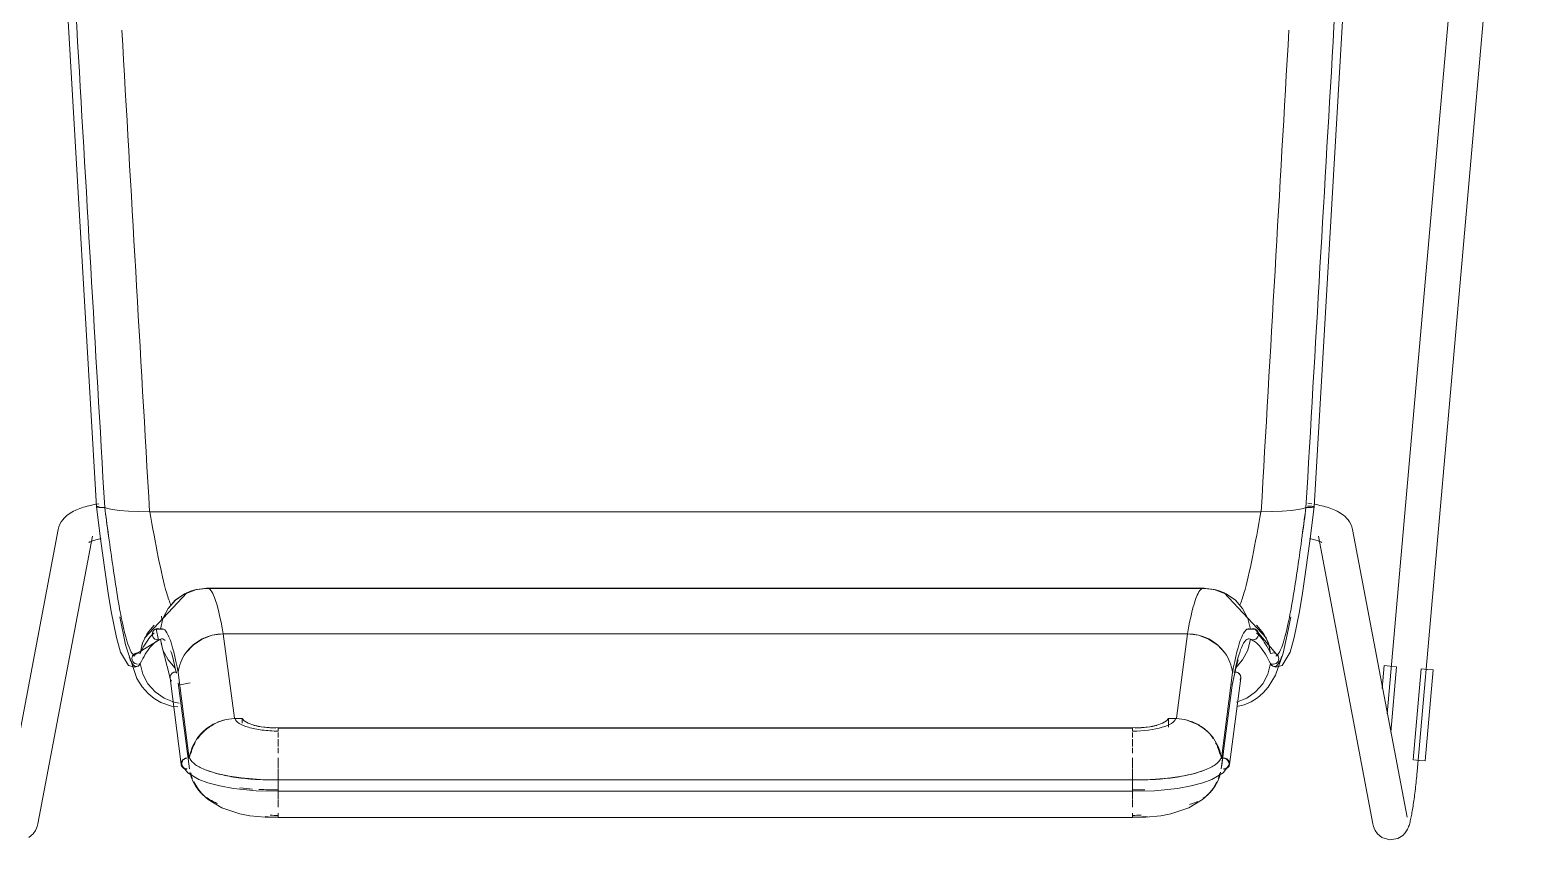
# Model space of a CAD drawing. Header units: millimetres. Extents: x 155927 to 326028, y -36033 to 97293.
# Drawn here: x 159735 to 160252, y 30394 to 30673 of the extents above; entities that cross this region are included whole.
import ezdxf

# ---------------------------------------------------------------- set-up
doc = ezdxf.new("R2010")
doc.units = ezdxf.units.MM
doc.header["$MEASUREMENT"] = 0
doc.layers.add('I-FURN', color=8, linetype='CONTINUOUS', lineweight=9)

msp = doc.modelspace()

# ---------------------------------------------------------------- linework, layer by layer
at = {"layer": 'I-FURN'}
for p, q in [((160240.4, 30861.73), (160203.1, 30437.23)), ((160213.4, 30417.36), (160252.35, 30860.68)), ((159757.68, 30508.65), (159738.4, 30840.56)), ((160177.92, 30508.65), (160197.21, 30840.56)), ((159748.67, 30506.49), (159749.21, 30506.82)), ((159749.21, 30506.82), (159749.74, 30507.11)), ((159749.74, 30507.11), (159750.29, 30507.38)), ((159750.29, 30507.38), (159750.85, 30507.63)), ((159750.85, 30507.63), (159751.42, 30507.87)), ((159751.42, 30507.87), (159752, 30508.09)), ((159752, 30508.09), (159752.6, 30508.29)), ((159752.6, 30508.29), (159753.2, 30508.49)), ((159753.2, 30508.49), (159753.82, 30508.67)), ((159753.82, 30508.67), (159754.45, 30508.84)), ((159754.45, 30508.84), (159755.09, 30509)), ((159755.09, 30509), (159755.75, 30509.16)), ((159755.75, 30509.16), (159756.42, 30509.3)), ((159756.42, 30509.3), (159757.1, 30509.43)), ((159757.1, 30509.43), (159757.79, 30509.56)), ((159757.68, 30508.65), (159757.74, 30508.7)), ((159757.75, 30508.7), (159757.69, 30508.65)), ((159757.69, 30508.65), (159759.24, 30496.79)), ((159757.79, 30509.56), (159758.49, 30509.68)), ((159758.22, 30508.8), (159757.93, 30508.75)), ((159757.93, 30508.75), (159758.22, 30508.8)), ((159757.95, 30508.55), (159758.25, 30508.5)), ((159758.25, 30508.5), (159757.95, 30508.55)), ((159758.6, 30508.83), (159758.22, 30508.8)), ((159758.22, 30508.8), (159758.6, 30508.83)), ((159758.25, 30508.5), (159758.64, 30508.47)), ((159758.63, 30508.47), (159758.25, 30508.5)), ((159759.09, 30508.45), (159758.63, 30508.47)), ((159758.64, 30508.47), (159759.09, 30508.45)), ((159759.09, 30508.45), (159759.58, 30508.44)), ((159759.58, 30508.44), (159759.09, 30508.45)), ((159759.58, 30508.44), (159760.08, 30508.44)), ((159760.08, 30508.44), (159759.58, 30508.44)), ((159760.08, 30508.44), (159760.55, 30508.46)), ((159760.55, 30508.46), (159760.08, 30508.44)), ((159761.45, 30508.06), (159760.55, 30508.46)), ((159760.55, 30508.46), (159761.45, 30508.06)), ((159763.19, 30507.7), (159761.45, 30508.06)), ((159761.45, 30508.06), (159763.2, 30507.7)), ((159765.66, 30507.39), (159763.2, 30507.7)), ((159763.2, 30507.7), (159765.7, 30507.38)), ((159768.75, 30507.15), (159765.69, 30507.38)), ((159765.7, 30507.38), (159768.8, 30507.14)), ((159772.27, 30506.99), (159768.8, 30507.15)), ((159768.8, 30507.14), (159772.33, 30506.99)), ((159776.02, 30506.93), (159772.33, 30506.99)), ((159772.33, 30506.99), (159776.1, 30506.93)), ((159776.1, 30506.93), (160159.5, 30506.93)), ((160159.58, 30506.93), (159776.1, 30506.93)), ((160159.5, 30506.93), (160163.27, 30506.99)), ((160163.27, 30506.99), (160159.58, 30506.93)), ((160163.27, 30506.99), (160166.8, 30507.14)), ((160166.81, 30507.15), (160163.33, 30506.99)), ((160166.8, 30507.14), (160169.91, 30507.38)), ((160169.91, 30507.38), (160166.85, 30507.15)), ((160169.91, 30507.38), (160172.4, 30507.7)), ((160172.4, 30507.7), (160169.94, 30507.39)), ((160172.4, 30507.7), (160174.15, 30508.06)), ((160174.15, 30508.06), (160172.41, 30507.7)), ((160175.05, 30508.46), (160174.15, 30508.06)), ((160174.15, 30508.06), (160175.05, 30508.46)), ((160175.05, 30508.46), (160175.52, 30508.44)), ((160175.52, 30508.44), (160175.05, 30508.46)), ((160175.52, 30508.44), (160176.02, 30508.44)), ((160176.02, 30508.44), (160175.52, 30508.44)), ((160176.06, 30508.87), (160175.56, 30508.86)), ((160175.56, 30508.86), (160176.06, 30508.87)), ((160176.39, 30509.78), (160175.67, 30509.88)), ((160176.02, 30508.44), (160176.51, 30508.45)), ((160176.51, 30508.45), (160176.02, 30508.44)), ((160176.55, 30508.86), (160176.06, 30508.87)), ((160176.06, 30508.87), (160176.55, 30508.86)), ((160177.91, 30508.65), (160176.36, 30496.79)), ((160177.11, 30509.68), (160176.39, 30509.78)), ((160176.51, 30508.45), (160176.97, 30508.47)), ((160176.97, 30508.47), (160176.51, 30508.45)), ((160177, 30508.83), (160176.55, 30508.86)), ((160176.55, 30508.86), (160177, 30508.83)), ((160176.97, 30508.47), (160177.35, 30508.5)), ((160177.36, 30508.5), (160176.97, 30508.47)), ((160177.38, 30508.8), (160177, 30508.83)), ((160177, 30508.83), (160177.38, 30508.8)), ((160177.35, 30508.5), (160177.65, 30508.55)), ((160177.65, 30508.55), (160177.36, 30508.5)), ((160177.67, 30508.75), (160177.38, 30508.8)), ((160177.38, 30508.8), (160177.67, 30508.75)), ((160177.65, 30508.55), (160177.84, 30508.6)), ((160177.85, 30508.6), (160177.65, 30508.55)), ((160177.85, 30508.7), (160177.67, 30508.75)), ((160177.67, 30508.75), (160177.86, 30508.7)), ((160178.51, 30509.43), (160177.81, 30509.56)), ((160177.84, 30508.6), (160177.91, 30508.65)), ((160177.91, 30508.65), (160177.85, 30508.7)), ((160177.92, 30508.65), (160177.85, 30508.6)), ((160177.86, 30508.7), (160177.92, 30508.65)), ((160179.19, 30509.3), (160178.51, 30509.43)), ((160179.86, 30509.16), (160179.19, 30509.3)), ((160180.51, 30509), (160179.86, 30509.16)), ((160181.15, 30508.84), (160180.51, 30509)), ((160181.78, 30508.67), (160181.15, 30508.84)), ((160182.4, 30508.49), (160181.78, 30508.67)), ((160183.01, 30508.29), (160182.4, 30508.49)), ((160183.6, 30508.09), (160183.01, 30508.29)), ((160184.18, 30507.87), (160183.6, 30508.09)), ((160184.75, 30507.63), (160184.18, 30507.87)), ((160185.31, 30507.38), (160184.75, 30507.63)), ((160185.86, 30507.11), (160185.31, 30507.38)), ((160186.4, 30506.82), (160185.86, 30507.11)), ((160186.94, 30506.49), (160186.4, 30506.82)), ((159744.49, 30500.8), (159744.75, 30501.79)), ((159744.75, 30501.79), (159745.11, 30502.69)), ((159745.11, 30502.69), (159745.55, 30503.48)), ((159745.55, 30503.48), (159746.04, 30504.17)), ((159746.04, 30504.17), (159746.54, 30504.76)), ((159746.54, 30504.76), (159747.07, 30505.28)), ((159747.07, 30505.28), (159747.6, 30505.73)), ((159747.6, 30505.73), (159748.13, 30506.13)), ((159748.13, 30506.13), (159748.67, 30506.49)), ((160187.47, 30506.13), (160186.94, 30506.49)), ((160188.01, 30505.73), (160187.47, 30506.13)), ((160188.54, 30505.28), (160188.01, 30505.73)), ((160189.06, 30504.76), (160188.54, 30505.28)), ((160189.57, 30504.17), (160189.06, 30504.76)), ((160190.05, 30503.48), (160189.57, 30504.17)), ((160190.49, 30502.69), (160190.05, 30503.48)), ((160190.85, 30501.79), (160190.49, 30502.69)), ((160191.11, 30500.8), (160190.85, 30501.79)), ((159744.49, 30500.8), (159725.68, 30401.51)), ((159737.47, 30399.28), (159756.28, 30498.57)), ((159755.06, 30496.34), (159755.09, 30496.36)), ((159755.09, 30496.36), (159755.16, 30496.4)), ((159755.16, 30496.4), (159755.25, 30496.45)), ((159755.25, 30496.45), (159755.4, 30496.52)), ((159755.4, 30496.52), (159755.59, 30496.61)), ((159755.59, 30496.61), (159755.83, 30496.7)), ((159755.83, 30496.7), (159756.1, 30496.81)), ((159756.1, 30496.81), (159756.4, 30496.91)), ((159756.4, 30496.91), (159756.73, 30497.02)), ((159756.73, 30497.02), (159757.1, 30497.13)), ((159757.1, 30497.13), (159757.5, 30497.23)), ((159757.5, 30497.23), (159757.92, 30497.34)), ((159757.92, 30497.34), (159758.36, 30497.44)), ((159758.36, 30497.44), (159758.83, 30497.55)), ((159758.83, 30497.55), (159759.32, 30497.64)), ((159759.24, 30496.79), (159760.6, 30486.87)), ((160176.36, 30496.79), (160175.01, 30486.87)), ((160176.77, 30497.55), (160176.28, 30497.64)), ((160177.24, 30497.44), (160176.77, 30497.55)), ((160177.69, 30497.34), (160177.24, 30497.44)), ((160178.11, 30497.23), (160177.69, 30497.34)), ((160178.5, 30497.13), (160178.11, 30497.23)), ((160178.87, 30497.02), (160178.5, 30497.13)), ((160179.2, 30496.91), (160178.87, 30497.02)), ((160179.51, 30496.81), (160179.2, 30496.91)), ((160179.32, 30498.57), (160198.13, 30399.28)), ((160179.78, 30496.7), (160179.51, 30496.81)), ((160180.01, 30496.61), (160179.78, 30496.7)), ((160180.2, 30496.52), (160180.01, 30496.61)), ((160180.35, 30496.45), (160180.2, 30496.52)), ((160180.44, 30496.4), (160180.35, 30496.45)), ((160180.51, 30496.36), (160180.44, 30496.4)), ((160180.54, 30496.34), (160180.51, 30496.36)), ((160209.92, 30401.51), (160191.11, 30500.8)), ((159760.6, 30486.87), (159761.78, 30478.85)), ((160175.01, 30486.87), (160173.82, 30478.85)), ((159761.78, 30478.85), (159762.81, 30472.53)), ((159774.23, 30463.32), (159788.83, 30479.01)), ((159784.91, 30476.42), (159782.4, 30473.55)), ((159782.41, 30473.54), (159784.92, 30476.42)), ((159788.05, 30478.59), (159784.91, 30476.42)), ((159784.92, 30476.42), (159788.05, 30478.59)), ((159787.73, 30478.42), (159792.2, 30480.14)), ((159791.62, 30479.96), (159788.05, 30478.59)), ((159788.05, 30478.59), (159791.62, 30479.95)), ((159788.83, 30479.01), (159790.76, 30479.72)), ((159791.62, 30479.95), (159795.41, 30480.43)), ((159795.41, 30480.43), (159791.62, 30479.96)), ((159792.2, 30480.14), (159795.95, 30480.58)), ((159795.41, 30480.43), (160140.19, 30480.43)), ((160140.19, 30480.43), (159795.41, 30480.43)), ((159834.86, 30480.58), (159795.95, 30480.58)), ((160139.66, 30480.58), (159834.86, 30480.58)), ((160143.4, 30480.14), (160139.65, 30480.58)), ((160140.19, 30480.43), (160143.98, 30479.95)), ((160143.98, 30479.96), (160140.19, 30480.43)), ((160147.87, 30478.42), (160143.4, 30480.14)), ((160147.55, 30478.59), (160143.98, 30479.96)), ((160143.98, 30479.95), (160147.55, 30478.59)), ((160146.77, 30479.01), (160144.84, 30479.72)), ((160161.37, 30463.32), (160146.77, 30479.01)), ((160147.55, 30478.59), (160150.69, 30476.42)), ((160150.69, 30476.42), (160147.55, 30478.59)), ((160150.69, 30476.42), (160153.19, 30473.54)), ((160153.2, 30473.55), (160150.69, 30476.42)), ((160173.82, 30478.85), (160172.79, 30472.53)), ((159762.81, 30472.53), (159764.61, 30463.51)), ((159765.79, 30470.74), (159767.7, 30461.07)), ((159782.4, 30473.55), (159780.65, 30470.15)), ((159780.66, 30470.16), (159782.41, 30473.54)), ((160153.19, 30473.54), (160154.95, 30470.16)), ((160154.95, 30470.15), (160153.2, 30473.55)), ((160169.07, 30466.67), (160169.81, 30470.74)), ((160172.79, 30472.53), (160170.99, 30463.51)), ((159777.57, 30467.83), (159775.17, 30464.99)), ((159775.18, 30464.99), (159777.58, 30467.83)), ((159777.17, 30465.64), (159776.98, 30465.18)), ((159776.99, 30465.18), (159777.17, 30465.64)), ((159777.17, 30465.64), (159777.47, 30466.04)), ((159777.46, 30466.04), (159777.17, 30465.64)), ((159777.85, 30466.36), (159777.46, 30466.04)), ((159777.47, 30466.04), (159777.85, 30466.35)), ((159777.85, 30466.35), (159778.3, 30466.56)), ((159778.3, 30466.56), (159777.85, 30466.36)), ((159777.94, 30466.41), (159780.83, 30466.46)), ((159778.24, 30466.54), (159779.08, 30462.65)), ((159778.3, 30466.56), (159778.79, 30466.64)), ((159778.79, 30466.64), (159778.3, 30466.56)), ((159778.79, 30466.64), (159779.29, 30466.6)), ((159779.29, 30466.6), (159778.79, 30466.64)), ((159779.29, 30466.6), (159779.76, 30466.44)), ((159779.76, 30466.44), (159779.29, 30466.6)), ((159780.65, 30470.15), (159779.76, 30466.44)), ((160157.66, 30466.41), (160154.78, 30466.46)), ((160155.85, 30466.44), (160154.95, 30470.15)), ((160155.84, 30466.44), (160156.31, 30466.6)), ((160156.32, 30466.6), (160155.85, 30466.44)), ((160156.31, 30466.6), (160156.81, 30466.64)), ((160156.81, 30466.64), (160156.32, 30466.6)), ((160156.81, 30466.64), (160157.3, 30466.56)), ((160157.3, 30466.56), (160156.81, 30466.64)), ((160157.3, 30466.56), (160157.75, 30466.35)), ((160157.76, 30466.36), (160157.3, 30466.56)), ((160165.48, 30457.12), (160157.36, 30466.54)), ((160157.75, 30466.35), (160158.13, 30466.04)), ((160158.14, 30466.04), (160157.76, 30466.36)), ((160158.03, 30467.83), (160160.42, 30464.99)), ((160160.43, 30464.99), (160158.03, 30467.83)), ((160158.13, 30466.04), (160158.43, 30465.64)), ((160158.43, 30465.64), (160158.14, 30466.04)), ((160158.43, 30465.64), (160158.62, 30465.18)), ((160158.62, 30465.18), (160158.43, 30465.64)), ((160167.18, 30458.15), (160169.07, 30466.67)), ((159764.61, 30463.51), (159766.02, 30458.52)), ((159767.7, 30461.07), (159771.68, 30449.36)), ((159770.12, 30457.12), (159779.51, 30462.83)), ((159773.53, 30461.67), (159772.75, 30458.05)), ((159772.75, 30458.05), (159773.54, 30461.66)), ((159775.17, 30464.99), (159773.53, 30461.67)), ((159773.54, 30461.66), (159775.18, 30464.99)), ((159776.92, 30464.69), (159776.99, 30465.18)), ((159776.98, 30465.18), (159776.92, 30464.69)), ((159776.99, 30464.2), (159776.92, 30464.69)), ((159776.92, 30464.69), (159776.98, 30464.2)), ((159776.98, 30464.2), (159777.17, 30463.74)), ((159777.17, 30463.74), (159776.99, 30464.2)), ((159777.47, 30463.33), (159777.17, 30463.74)), ((159777.17, 30463.74), (159777.46, 30463.33)), ((159777.46, 30463.33), (159777.85, 30463.02)), ((159777.85, 30463.02), (159777.47, 30463.33)), ((159778.3, 30462.82), (159777.85, 30463.02)), ((159777.85, 30463.02), (159778.3, 30462.82)), ((159778.79, 30462.74), (159778.3, 30462.82)), ((159778.3, 30462.82), (159778.79, 30462.73)), ((159779.29, 30462.77), (159778.79, 30462.74)), ((159778.79, 30462.73), (159779.29, 30462.77)), ((159779.76, 30462.94), (159779.29, 30462.77)), ((159779.29, 30462.77), (159779.76, 30462.93)), ((159779.76, 30462.93), (159780.65, 30459.22)), ((159780.11, 30461.09), (159779.79, 30462.95)), ((159783.08, 30449.47), (159780.11, 30461.09)), ((159791.02, 30460.96), (159788.53, 30458.22)), ((159794.13, 30463.04), (159791.02, 30460.96)), ((159797.67, 30464.36), (159794.13, 30463.04)), ((159801.45, 30464.83), (159797.67, 30464.36)), ((159805.28, 30435.73), (159801.45, 30464.83)), ((159801.45, 30464.83), (160134.16, 30464.83)), ((160134.16, 30464.83), (159801.45, 30464.83)), ((160134.16, 30464.83), (160130.32, 30435.73)), ((160137.93, 30464.36), (160134.16, 30464.83)), ((160141.47, 30463.04), (160137.93, 30464.36)), ((160144.59, 30460.96), (160141.47, 30463.04)), ((160147.07, 30458.22), (160144.59, 30460.96)), ((160154.95, 30459.22), (160155.85, 30462.93)), ((160156.31, 30462.77), (160155.84, 30462.94)), ((160155.85, 30462.93), (160156.32, 30462.77)), ((160156.52, 30462.65), (160156.09, 30462.83)), ((160156.81, 30462.74), (160156.31, 30462.77)), ((160156.32, 30462.77), (160156.81, 30462.73)), ((160157.3, 30462.82), (160156.81, 30462.74)), ((160156.81, 30462.73), (160157.3, 30462.82)), ((160157.75, 30463.02), (160157.3, 30462.82)), ((160157.3, 30462.82), (160157.76, 30463.02)), ((160158.13, 30463.33), (160157.75, 30463.02)), ((160157.76, 30463.02), (160158.14, 30463.33)), ((160158.43, 30463.74), (160158.13, 30463.33)), ((160158.14, 30463.33), (160158.43, 30463.74)), ((160158.62, 30464.2), (160158.43, 30463.74)), ((160158.43, 30463.74), (160158.62, 30464.2)), ((160158.62, 30465.18), (160158.68, 30464.69)), ((160158.69, 30464.69), (160158.62, 30465.18)), ((160158.68, 30464.69), (160158.62, 30464.2)), ((160158.62, 30464.2), (160158.69, 30464.69)), ((160160.42, 30464.99), (160162.06, 30461.66)), ((160162.07, 30461.67), (160160.43, 30464.99)), ((160162.06, 30461.66), (160162.85, 30458.05)), ((160162.85, 30458.05), (160162.07, 30461.67)), ((160170.99, 30463.51), (160169.58, 30458.52)), ((159766.02, 30458.52), (159768.79, 30453.88)), ((159769.98, 30456.75), (159769.92, 30456.27)), ((159769.92, 30456.27), (159770, 30455.78)), ((159769.93, 30456.27), (159769.99, 30456.75)), ((159770, 30455.78), (159769.93, 30456.27)), ((159770.16, 30457.21), (159769.98, 30456.75)), ((159769.99, 30456.75), (159770.17, 30457.21)), ((159770.2, 30455.33), (159770, 30455.78)), ((159770, 30455.78), (159770.19, 30455.33)), ((159770.45, 30457.62), (159770.16, 30457.21)), ((159770.17, 30457.21), (159770.46, 30457.62)), ((159770.19, 30455.33), (159770.49, 30454.93)), ((159770.5, 30454.94), (159770.2, 30455.33)), ((159770.83, 30457.93), (159770.45, 30457.62)), ((159770.46, 30457.62), (159770.83, 30457.93)), ((159770.49, 30454.93), (159770.88, 30454.63)), ((159770.88, 30454.63), (159770.5, 30454.94)), ((159770.83, 30457.93), (159771.28, 30458.14)), ((159771.28, 30458.14), (159770.83, 30457.93)), ((159771.28, 30458.14), (159771.77, 30458.23)), ((159771.77, 30458.23), (159771.28, 30458.14)), ((159771.77, 30458.23), (159772.27, 30458.2)), ((159772.27, 30458.2), (159771.77, 30458.23)), ((159772.27, 30458.2), (159772.75, 30458.05)), ((159772.75, 30458.05), (159772.27, 30458.2)), ((159780.65, 30459.22), (159782.4, 30455.82)), ((159782.4, 30455.82), (159784.91, 30452.95)), ((160150.69, 30452.95), (160153.2, 30455.82)), ((160151.69, 30455.86), (160150.94, 30453.42)), ((160153.2, 30455.82), (160154.95, 30459.22)), ((160162.85, 30458.05), (160163.33, 30458.2)), ((160163.33, 30458.2), (160162.85, 30458.05)), ((160163.33, 30458.2), (160163.83, 30458.23)), ((160163.83, 30458.23), (160163.33, 30458.2)), ((160163.83, 30458.23), (160164.32, 30458.14)), ((160164.32, 30458.14), (160163.83, 30458.23)), ((160164.32, 30458.14), (160164.77, 30457.93)), ((160164.77, 30457.93), (160164.32, 30458.14)), ((160164.51, 30450.52), (160167.18, 30458.15)), ((160165.11, 30454.94), (160164.72, 30454.63)), ((160164.72, 30454.63), (160165.11, 30454.93)), ((160164.77, 30457.93), (160165.15, 30457.62)), ((160165.15, 30457.62), (160164.77, 30457.93)), ((160165.41, 30455.33), (160165.11, 30454.94)), ((160165.11, 30454.93), (160165.41, 30455.33)), ((160165.15, 30457.62), (160165.43, 30457.21)), ((160165.44, 30457.21), (160165.15, 30457.62)), ((160165.33, 30457.4), (160165.45, 30457.18)), ((160165.6, 30455.78), (160165.41, 30455.33)), ((160165.41, 30455.33), (160165.61, 30455.78)), ((160165.43, 30457.21), (160165.62, 30456.75)), ((160165.62, 30456.75), (160165.44, 30457.21)), ((160165.68, 30456.27), (160165.6, 30455.78)), ((160165.61, 30455.78), (160165.68, 30456.27)), ((160165.62, 30456.75), (160165.68, 30456.27)), ((160165.68, 30456.27), (160165.62, 30456.75)), ((160169.58, 30458.52), (160166.81, 30453.88)), ((159768.79, 30453.88), (159770.98, 30453.35)), ((159771.34, 30454.44), (159770.88, 30454.63)), ((159770.88, 30454.63), (159771.34, 30454.43)), ((159770.98, 30453.35), (159771.89, 30453.64)), ((159771.83, 30454.36), (159771.34, 30454.44)), ((159771.34, 30454.43), (159771.83, 30454.36)), ((159772.8, 30454.57), (159772.33, 30454.4)), ((159772.33, 30454.4), (159772.8, 30454.56)), ((159772.8, 30454.56), (159773.7, 30450.93)), ((159773.7, 30450.93), (159775.44, 30447.61)), ((159783.12, 30450.25), (159783.05, 30449.78)), ((159783.05, 30449.78), (159783.12, 30449.31)), ((159783.31, 30450.69), (159783.12, 30450.25)), ((159783.6, 30451.08), (159783.31, 30450.69)), ((159783.99, 30451.38), (159783.6, 30451.08)), ((159784.44, 30451.57), (159783.99, 30451.38)), ((159784.93, 30451.65), (159784.44, 30451.57)), ((159785.43, 30451.61), (159784.93, 30451.65)), ((159785.9, 30451.46), (159789.74, 30421.76)), ((160149.7, 30451.46), (160145.86, 30421.76)), ((160150.94, 30453.42), (160149.56, 30447.13)), ((160150.67, 30451.65), (160150.17, 30451.61)), ((160151.16, 30451.57), (160150.67, 30451.65)), ((160151.62, 30451.38), (160151.16, 30451.57)), ((160152, 30451.08), (160151.62, 30451.38)), ((160152.29, 30450.69), (160152, 30451.08)), ((160152.48, 30450.25), (160152.29, 30450.69)), ((160152.55, 30449.78), (160152.48, 30450.25)), ((160152.48, 30449.31), (160152.55, 30449.78)), ((160160.16, 30447.61), (160161.9, 30450.93)), ((160161.9, 30450.93), (160162.8, 30454.56)), ((160162.01, 30446.41), (160164.51, 30450.52)), ((160163.27, 30454.4), (160162.8, 30454.57)), ((160162.8, 30454.56), (160163.27, 30454.4)), ((160163.77, 30454.36), (160163.27, 30454.4)), ((160163.27, 30454.4), (160163.77, 30454.36)), ((160164.62, 30453.35), (160163.71, 30453.64)), ((160164.26, 30454.44), (160163.77, 30454.36)), ((160163.77, 30454.36), (160164.27, 30454.43)), ((160164.72, 30454.63), (160164.26, 30454.44)), ((160164.27, 30454.43), (160164.72, 30454.63)), ((160166.81, 30453.88), (160164.62, 30453.35)), ((160202.07, 30453.87), (160201.37, 30445.97)), ((160202.07, 30453.87), (160204.11, 30453.69)), ((160204.11, 30453.69), (160206.17, 30453.51)), ((160204.31, 30430.89), (160206.3, 30453.49)), ((160214.75, 30452.75), (160211.99, 30421.34)), ((160214.87, 30452.74), (160216.93, 30452.56)), ((160218.98, 30452.38), (160216.22, 30420.97)), ((160216.93, 30452.56), (160218.98, 30452.38)), ((159771.68, 30449.36), (159773.5, 30446.53)), ((159773.5, 30446.53), (159775.49, 30444.29)), ((159775.44, 30447.61), (159777.92, 30444.79)), ((159777.92, 30444.79), (159781.01, 30442.61)), ((159786.92, 30419.77), (159783.07, 30449.55)), ((159783.12, 30449.31), (159783.31, 30448.87)), ((159783.31, 30448.87), (159783.6, 30448.49)), ((159789.76, 30418.22), (159785.92, 30447.91)), ((159786.04, 30447.13), (159790.06, 30447.92)), ((160149.68, 30447.91), (160145.84, 30418.22)), ((160152.53, 30449.55), (160148.68, 30419.77)), ((160152.29, 30448.87), (160152.48, 30449.31)), ((160154.6, 30442.61), (160157.68, 30444.79)), ((160157.68, 30444.79), (160160.16, 30447.61)), ((160160.27, 30444.45), (160162.01, 30446.41)), ((159775.49, 30444.29), (159777.66, 30442.51)), ((159777.66, 30442.51), (159779.93, 30441.17)), ((159779.93, 30441.17), (159783.53, 30439.88)), ((159781.01, 30442.61), (159784.52, 30441.21)), ((159783.53, 30439.88), (159785.8, 30439.58)), ((159784.52, 30441.21), (159786.26, 30440.85)), ((159786.27, 30440.85), (159784.53, 30441.22)), ((160151.08, 30441.21), (160154.6, 30442.61)), ((160151.22, 30439.7), (160153.73, 30440.36)), ((160153.73, 30440.36), (160156.1, 30441.39)), ((160156.1, 30441.39), (160158.29, 30442.76)), ((160158.29, 30442.76), (160160.27, 30444.45)), ((159808.02, 30435.62), (159805.31, 30435.56)), ((159808.02, 30435.62), (159808.02, 30433.96)), ((159808.66, 30434.76), (159808.02, 30435.62)), ((159810.01, 30433.97), (159808.66, 30434.76)), ((160126.94, 30434.76), (160125.59, 30433.97)), ((160127.58, 30435.62), (160126.94, 30434.76)), ((160127.58, 30432.62), (160127.58, 30435.62)), ((160130.3, 30435.56), (160127.58, 30435.62)), ((159811.99, 30433.3), (159810.01, 30433.97)), ((159814.49, 30432.79), (159811.99, 30433.3)), ((159817.34, 30432.47), (159814.49, 30432.79)), ((159820.37, 30432.37), (159817.34, 30432.47)), ((160115.23, 30432.37), (159820.37, 30432.37)), ((159820.37, 30432.31), (160115.23, 30432.31)), ((159820.37, 30429.04), (159820.37, 30430.78)), ((160118.26, 30432.47), (160115.23, 30432.37)), ((160115.23, 30430.78), (160115.23, 30429.04)), ((160121.12, 30432.79), (160118.26, 30432.47)), ((160123.61, 30433.3), (160121.12, 30432.79)), ((160125.59, 30433.97), (160123.61, 30433.3)), ((159788.99, 30424.18), (159789.31, 30421.75)), ((159820.37, 30425.99), (159820.37, 30428.45)), ((159820.37, 30423.63), (159820.37, 30425.47)), ((160115.23, 30428.45), (160115.23, 30425.99)), ((160115.23, 30425.47), (160115.23, 30423.63)), ((160146.61, 30424.18), (160145.99, 30419.41)), ((159787.28, 30419.28), (159789.17, 30416.89)), ((159820.37, 30418.44), (159820.37, 30422)), ((160115.23, 30422), (160115.23, 30418.44)), ((160148.32, 30419.28), (160146.43, 30416.89)), ((160214.17, 30421.15), (160212.11, 30421.33)), ((160216.22, 30420.97), (160214.17, 30421.15)), ((159789.17, 30416.89), (159793, 30414.59)), ((159791.31, 30413.78), (159792.64, 30411.51)), ((159793, 30414.59), (159796.17, 30413.4)), ((159795.71, 30417.73), (159799.14, 30416.64)), ((159799.14, 30416.64), (159803.57, 30415.67)), ((159803.57, 30415.67), (159807.59, 30415.08)), ((159807.59, 30415.08), (159814.15, 30414.54)), ((159814.15, 30414.54), (159820.37, 30414.47)), ((159820.37, 30418.25), (159820.37, 30414.44)), ((159820.37, 30414.44), (159820.37, 30418.25)), ((160115.23, 30414.47), (159820.37, 30414.47)), ((159820.37, 30410.5), (159820.37, 30414.35)), ((159820.37, 30414.35), (159820.37, 30414.13)), ((159820.37, 30414.13), (159820.37, 30413.8)), ((159820.37, 30413.8), (159820.37, 30413.38)), ((160115.23, 30414.44), (160115.23, 30418.25)), ((160115.23, 30418.25), (160115.23, 30414.44)), ((160115.23, 30414.47), (160121.64, 30414.55)), ((160115.23, 30414.46), (160115.23, 30410.5)), ((160115.23, 30414.35), (160115.23, 30414.46)), ((160115.23, 30414.13), (160115.23, 30414.35)), ((160115.23, 30413.8), (160115.23, 30414.13)), ((160115.23, 30413.38), (160115.23, 30413.8)), ((160121.64, 30414.55), (160127.63, 30415.03)), ((160127.63, 30415.03), (160133.06, 30415.86)), ((160133.06, 30415.86), (160136.56, 30416.66)), ((160136.56, 30416.66), (160139.39, 30417.54)), ((160139.39, 30417.54), (160139.9, 30417.73)), ((160142.6, 30414.59), (160139.43, 30413.4)), ((160146.43, 30416.89), (160142.6, 30414.59)), ((160144.3, 30413.78), (160142.97, 30411.51)), ((160213.03, 30413.47), (160213.11, 30414.21)), ((160213.11, 30414.21), (160213.18, 30414.95)), ((160213.18, 30414.95), (160213.25, 30415.7)), ((160213.25, 30415.7), (160213.32, 30416.45)), ((160213.32, 30416.45), (160213.39, 30417.2)), ((160213.39, 30417.2), (160213.4, 30417.36)), ((159792.64, 30411.51), (159794.31, 30409.44)), ((159794.31, 30409.44), (159796.28, 30407.61)), ((159796.17, 30413.4), (159800.21, 30412.32)), ((159800.21, 30412.32), (159804.93, 30411.45)), ((159804.93, 30411.45), (159812.81, 30410.65)), ((159812.81, 30410.65), (159820.37, 30410.5)), ((159820.37, 30407.73), (159820.37, 30410.75)), ((159820.37, 30410.5), (160115.23, 30410.5)), ((159820.37, 30413.38), (159820.37, 30412.91)), ((159820.37, 30412.91), (159820.37, 30412.41)), ((159820.37, 30412.41), (159820.37, 30411.92)), ((159820.37, 30411.92), (159820.37, 30411.46)), ((159820.37, 30411.46), (159820.37, 30411.07)), ((159820.37, 30411.07), (159820.37, 30410.77)), ((159820.37, 30410.77), (159820.37, 30410.57)), ((159820.37, 30410.75), (159820.37, 30407.72)), ((159820.37, 30410.57), (159820.37, 30410.5)), ((160115.23, 30412.91), (160115.23, 30413.38)), ((160115.23, 30412.41), (160115.23, 30412.91)), ((160115.23, 30411.92), (160115.23, 30412.41)), ((160115.23, 30411.46), (160115.23, 30411.92)), ((160115.23, 30411.07), (160115.23, 30411.46)), ((160115.23, 30410.77), (160115.23, 30411.07)), ((160115.23, 30410.57), (160115.23, 30410.77)), ((160115.23, 30407.72), (160115.23, 30410.75)), ((160115.23, 30410.75), (160115.23, 30407.73)), ((160122.79, 30410.65), (160115.23, 30410.5)), ((160115.23, 30410.5), (160115.23, 30410.57)), ((160130.67, 30411.45), (160122.79, 30410.65)), ((160135.39, 30412.32), (160130.67, 30411.45)), ((160139.43, 30413.4), (160135.39, 30412.32)), ((160141.3, 30409.44), (160139.32, 30407.61)), ((160142.97, 30411.51), (160141.3, 30409.44)), ((160212.36, 30407.86), (160212.45, 30408.52)), ((160212.45, 30408.52), (160212.54, 30409.2)), ((160212.54, 30409.2), (160212.62, 30409.89)), ((160212.62, 30409.89), (160212.71, 30410.58)), ((160212.71, 30410.58), (160212.79, 30411.29)), ((160212.79, 30411.29), (160212.87, 30412.01)), ((160212.87, 30412.01), (160212.95, 30412.74)), ((160212.95, 30412.74), (160213.03, 30413.47)), ((159796.28, 30407.61), (159801, 30404.74)), ((159801, 30404.74), (159807.15, 30402.72)), ((159820.37, 30404.99), (159820.37, 30407.56)), ((160115.23, 30407.56), (160115.23, 30404.99)), ((160134.6, 30404.74), (160128.45, 30402.72)), ((160139.32, 30407.61), (160134.6, 30404.74)), ((160211.63, 30403.12), (160211.72, 30403.65)), ((160211.72, 30403.65), (160211.82, 30404.2)), ((160211.82, 30404.2), (160211.91, 30404.77)), ((160211.91, 30404.77), (160212, 30405.35)), ((160212, 30405.35), (160212.09, 30405.96)), ((160212.09, 30405.96), (160212.18, 30406.58)), ((160212.18, 30406.58), (160212.27, 30407.21)), ((160212.27, 30407.21), (160212.36, 30407.86)), ((159737.03, 30397.73), (159737.25, 30398.35)), ((159737.25, 30398.35), (159737.38, 30398.86)), ((159737.38, 30398.86), (159737.47, 30399.28)), ((159807.15, 30402.72), (159810.65, 30402.07)), ((159810.65, 30402.07), (159815.86, 30401.55)), ((159815.86, 30401.55), (159820.38, 30401.47)), ((159820.37, 30401.48), (159820.37, 30402.96)), ((159820.37, 30401.47), (160115.23, 30401.47)), ((159820.38, 30401.64), (159820.38, 30401.47)), ((160115.23, 30402.96), (160115.23, 30401.48)), ((160115.23, 30401.47), (160115.23, 30401.64)), ((160119.75, 30401.55), (160115.23, 30401.47)), ((160124.95, 30402.07), (160119.75, 30401.55)), ((160128.45, 30402.72), (160124.95, 30402.07)), ((160198.22, 30398.86), (160198.13, 30399.28)), ((160198.36, 30398.35), (160198.22, 30398.86)), ((160198.57, 30397.73), (160198.36, 30398.35)), ((160210.29, 30397.86), (160210.46, 30398.29)), ((160210.46, 30398.29), (160210.6, 30398.69)), ((160210.6, 30398.69), (160210.72, 30399.09)), ((160210.72, 30399.09), (160210.84, 30399.48)), ((160210.84, 30399.48), (160210.95, 30399.88)), ((160210.95, 30399.88), (160211.05, 30400.3)), ((160211.05, 30400.3), (160211.15, 30400.72)), ((160211.15, 30400.72), (160211.25, 30401.17)), ((160211.25, 30401.17), (160211.35, 30401.63)), ((160211.35, 30401.63), (160211.44, 30402.1)), ((160211.44, 30402.1), (160211.54, 30402.6)), ((160211.54, 30402.6), (160211.63, 30403.12)), ((159734.33, 30394.52), (159735.91, 30395.84)), ((159735.91, 30395.84), (159736.66, 30396.93)), ((159736.66, 30396.93), (159737.03, 30397.73)), ((160198.95, 30396.93), (160198.57, 30397.73)), ((160199.69, 30395.84), (160198.95, 30396.93)), ((160201.27, 30394.52), (160199.69, 30395.84)), ((160201.27, 30394.52), (160204.02, 30393.69)), ((160204.02, 30393.69), (160206.78, 30394.17)), ((160206.78, 30394.17), (160208.44, 30395.21)), ((160208.44, 30395.21), (160209.29, 30396.12)), ((160209.29, 30396.12), (160209.77, 30396.82)), ((160209.77, 30396.82), (160210.07, 30397.38)), ((160210.07, 30397.38), (160210.29, 30397.86))]:
    msp.add_line(p, q, dxfattribs=at)
for centre, major_axis, ratio, start_param, end_param in [((159801.58, 30449.77), (15.78, 0), 0.955139, 1.579038, 2.545717), ((160134.03, 30449.77), (15.78, 0), 0.955139, 0.595876, 1.562553), ((159801.58, 30449.77), (15.78, 0), 0.955139, 2.787556, 3.029056), ((159801.58, 30449.77), (15.78, 0), 0.955139, 2.545839, 2.787386), ((160134.03, 30449.77), (15.78, 0), 0.955139, 0.354206, 0.595753), ((160134.03, 30449.77), (15.78, 0), 0.955139, 0.112537, 0.354036), ((159785.02, 30449.78), (1.96, 0), 0.955139, 1.359855, 3.903556), ((160150.59, 30449.78), (1.96, 0), 0.955139, 5.775592, 8.064923), ((159820.37, 30417.22), (0, 15.75), 0.000004, 0.290246, 0.472486), ((160115.23, 30417.22), (0, 15.75), 0.000004, 5.8107, 5.99294), ((159820.37, 30405.74), (12.4, 0), 0.287441, 4.492176, 4.712389), ((160115.23, 30405.74), (12.4, 0), 0.287441, 4.712389, 4.950404)]:
    msp.add_ellipse(centre, major_axis=major_axis, ratio=ratio, start_param=start_param, end_param=end_param, dxfattribs=at)
for points in [[(159741.23, 30840.46), (159744.45, 30785.06), (159750.89, 30674.29), (159757.33, 30563.7), (159760.55, 30508.46)], [(160194.37, 30840.46), (160191.15, 30785.06), (160184.71, 30674.29), (160178.27, 30563.7), (160175.05, 30508.46)], [(159776.02, 30506.93), (159772.83, 30562.29), (159769.63, 30617.71), (159766.44, 30673.17)], [(160169.17, 30673.17), (160165.97, 30617.71), (160162.78, 30562.29), (160159.58, 30506.93)], [(159761.75, 30499.1), (159761.36, 30502.19), (159760.96, 30505.33), (159760.57, 30508.45)], [(160173.87, 30499.29), (160174.26, 30502.32), (160174.65, 30505.39), (160175.04, 30508.45)], [(159795.95, 30480.58), (159795.77, 30480.58), (159795.59, 30480.53), (159795.41, 30480.43)], [(160140.19, 30480.43), (160140.01, 30480.53), (160139.84, 30480.58), (160139.66, 30480.58)], [(159780.32, 30469.5), (159780.26, 30469.96), (159780.21, 30470.43), (159780.15, 30470.9)], [(159782.74, 30463.71), (159781.75, 30466.06), (159780.75, 30466.97), (159779.76, 30466.44)], [(160149.7, 30451.46), (160150.73, 30456.96), (160152.77, 30465.02), (160154.82, 30466.99), (160155.84, 30466.44)], [(159781.39, 30462.51), (159780.85, 30463.08), (159780.3, 30463.23), (159779.76, 30462.94)], [(159785.9, 30451.46), (159784.88, 30456.96), (159783.85, 30460.99), (159782.83, 30463.5)], [(159785.27, 30451.25), (159784.61, 30454.37), (159783.95, 30457.29), (159783.29, 30459.01)], [(159805.31, 30435.56), (159804.01, 30435.52), (159801.51, 30435.16), (159797.91, 30433.74), (159794.76, 30431.55), (159792.23, 30428.71), (159790.47, 30425.37), (159789.89, 30423), (159789.74, 30421.76)], [(159820.37, 30431.24), (159818.48, 30431.27), (159814.75, 30431.53), (159809.95, 30432.49), (159806.63, 30433.89), (159805.68, 30434.99), (159805.55, 30435.54)], [(160130.05, 30435.54), (160129.79, 30434.43), (160126.41, 30432.26), (160119.02, 30431.3), (160115.23, 30431.24)], [(160145.86, 30421.76), (160145.71, 30423), (160145.13, 30425.37), (160143.37, 30428.71), (160140.84, 30431.55), (160137.69, 30433.74), (160134.09, 30435.16), (160131.59, 30435.52), (160130.3, 30435.56)], [(159812, 30433.25), (159814.05, 30432.71), (159816.77, 30432.42), (159819.54, 30432.33)], [(160116.07, 30432.32), (160118.85, 30432.37), (160121.99, 30432.64), (160123.61, 30433.25)], [(159790.2, 30423.27), (159790.52, 30424.66), (159791.02, 30426.03), (159791.72, 30427.28)], [(160143.88, 30427.27), (160144.57, 30426.01), (160144.98, 30424.64), (160145.31, 30423.26)], [(159795.54, 30417.8), (159794.07, 30418.37), (159791.61, 30419.63), (159790.3, 30421.04), (159789.94, 30421.77)], [(160145.66, 30421.77), (160145.31, 30421.04), (160144, 30419.63), (160140.3, 30417.73), (160135.22, 30416.21), (160129.08, 30415.1), (160122.23, 30414.47), (160117.57, 30414.39), (160115.23, 30414.44)], [(160146.13, 30421.91), (160146.21, 30421.93), (160146.37, 30421.94), (160146.54, 30421.94), (160146.62, 30421.94)], [(159790.83, 30414.88), (159790.57, 30415.53), (159790.41, 30416.21), (159790.26, 30416.89)], [(160145.37, 30416.8), (160145.22, 30416.15), (160145.02, 30415.5), (160144.78, 30414.87)], [(159811.57, 30411.28), (159810.09, 30411.39), (159808.64, 30411.54), (159807.22, 30411.71)], [(159820.37, 30411.04), (159818.16, 30411), (159815.95, 30411.03), (159813.77, 30411.14)], [(160119.49, 30411.05), (160118.08, 30411.02), (160116.66, 30411.01), (160115.23, 30411.04)], [(160134.83, 30405.91), (160135.79, 30406.17), (160136.72, 30406.52), (160137.61, 30406.95)], [(159820.37, 30401.56), (159818.8, 30401.55), (159817.3, 30401.63), (159815.87, 30401.76)], [(160120.2, 30401.78), (160118.62, 30401.62), (160116.94, 30401.55), (160115.23, 30401.56)]]:
    msp.add_open_spline(points, degree=3, dxfattribs=at)
for points, knots in [([(159770.92, 30457.17), (159770.51, 30457.36), (159769.09, 30458.96), (159766.65, 30467.26), (159763.6, 30485.7), (159761.57, 30500.91), (159760.55, 30508.46)], [0.1500589, 0.1500589, 0.1500589, 0.1500589, 0.25, 0.5, 0.75, 1, 1, 1, 1]), ([(159783.4, 30474.66), (159782.91, 30475.81), (159781.45, 30480.05), (159779.02, 30490.76), (159777.07, 30501.55), (159776.1, 30506.93)], [0.375, 0.375, 0.375, 0.375, 0.5, 0.75, 1, 1, 1, 1]), ([(160159.5, 30506.93), (160158.53, 30501.55), (160156.58, 30490.76), (160154.15, 30480.05), (160152.69, 30475.81), (160152.2, 30474.66)], [0, 0, 0, 0, 0.25, 0.5, 0.625, 0.625, 0.625, 0.625]), ([(160164.68, 30457.17), (160165.09, 30457.36), (160166.51, 30458.96), (160168.95, 30467.26), (160172, 30485.7), (160174.03, 30500.91), (160175.05, 30508.46)], [0.1500588, 0.1500588, 0.1500588, 0.1500588, 0.25, 0.5, 0.75, 1, 1, 1, 1]), ([(159801.45, 30464.83), (159800.44, 30470.56), (159798.61, 30478.2), (159796.77, 30480.58), (159795.95, 30480.58)], [0, 0, 0, 0, 0.5, 0.9107153, 0.9107153, 0.9107153, 0.9107153]), ([(160139.65, 30480.58), (160138.83, 30480.58), (160137, 30478.2), (160135.16, 30470.56), (160134.16, 30464.83)], [0.0892846, 0.0892846, 0.0892846, 0.0892846, 0.5, 1, 1, 1, 1]), ([(159777.63, 30465.18), (159777.17, 30464.79), (159775.54, 30463.12), (159773.92, 30460.46), (159772.75, 30458.05)], [0.3036932, 0.3036932, 0.3036932, 0.3036932, 0.5, 1, 1, 1, 1]), ([(159779.08, 30462.65), (159778.15, 30462.18), (159776.05, 30460.4), (159773.96, 30456.97), (159772.8, 30454.57)], [0.0974617, 0.0974617, 0.0974617, 0.0974617, 0.5, 1, 1, 1, 1]), ([(160150.4, 30451.55), (160151.19, 30455.26), (160153.01, 30461.75), (160154.82, 30463.48), (160155.84, 30462.94)], [0.1122148, 0.1122148, 0.1122148, 0.1122148, 0.5, 1, 1, 1, 1]), ([(160156.52, 30462.65), (160157.46, 30462.18), (160159.55, 30460.4), (160161.64, 30456.97), (160162.8, 30454.57)], [0.0974621, 0.0974621, 0.0974621, 0.0974621, 0.5, 1, 1, 1, 1]), ([(160157.97, 30465.18), (160158.43, 30464.79), (160160.06, 30463.12), (160161.69, 30460.46), (160162.85, 30458.05)], [0.303693, 0.303693, 0.303693, 0.303693, 0.5, 1, 1, 1, 1]), ([(159772.8, 30454.56), (159771.78, 30453.01), (159770.52, 30453.24), (159769.26, 30456.14), (159769.03, 30456.77)], [0, 0, 0, 0, 0.25, 0.3070827, 0.3070827, 0.3070827, 0.3070827]), ([(160162.8, 30454.56), (160163.83, 30453.01), (160165.11, 30453.24), (160166.39, 30456.26), (160166.65, 30456.99)], [0, 0, 0, 0, 0.25, 0.3133981, 0.3133981, 0.3133981, 0.3133981]), ([(159792.58, 30428.63), (159794.01, 30430.69), (159796.95, 30433.2), (159800.53, 30434.76), (159801.77, 30435.01)], [-0.6666667, -0.6666667, -0.6666667, -0.6666667, -0.3333333, -0.1666667, -0.1666667, -0.1666667, -0.1666667]), ([(160133.93, 30434.98), (160135.13, 30434.65), (160138.61, 30433.23), (160141.89, 30430.79), (160143.03, 30428.63)], [-0.8289848, -0.8289848, -0.8289848, -0.8289848, -0.6666667, -0.3333333, -0.3333333, -0.3333333, -0.3333333]), ([(159788.89, 30421.93), (159788.74, 30421.93), (159788.52, 30421.9), (159788.23, 30421.82), (159787.96, 30421.71), (159787.65, 30421.51), (159787.33, 30421.21), (159787.09, 30420.84), (159786.96, 30420.48), (159786.91, 30420.17), (159786.91, 30419.89), (159786.94, 30419.63), (159787.01, 30419.38), (159787.13, 30419.14), (159787.32, 30418.84), (159787.64, 30418.53), (159788.04, 30418.31), (159788.39, 30418.21), (159788.65, 30418.18), (159788.82, 30418.17), (159788.89, 30418.17)], [0.1111111, 0.1111111, 0.1111111, 0.1111111, 0.1666667, 0.1944444, 0.2222222, 0.2777778, 0.3333333, 0.3888889, 0.4444444, 0.4791667, 0.5138889, 0.5486111, 0.5833333, 0.6180556, 0.6527778, 0.7222222, 0.7916667, 0.8263889, 0.8611111, 0.8888889, 0.8888889, 0.8888889, 0.8888889]), ([(159788.98, 30418.19), (159788.82, 30418.19), (159788.53, 30418.23), (159788.14, 30418.37), (159787.73, 30418.63), (159787.27, 30419.15), (159787.02, 30420.01), (159787.25, 30420.81), (159787.64, 30421.34), (159788.03, 30421.65), (159788.33, 30421.8), (159788.49, 30421.85)], [-0.875, -0.875, -0.875, -0.875, -0.8125, -0.765625, -0.71875, -0.625, -0.5, -0.375, -0.3125, -0.25, -0.1875, -0.1875, -0.1875, -0.1875]), ([(160146.71, 30418.17), (160146.86, 30418.17), (160147.08, 30418.19), (160147.37, 30418.25), (160147.64, 30418.35), (160147.96, 30418.53), (160148.28, 30418.82), (160148.51, 30419.18), (160148.64, 30419.53), (160148.69, 30419.84), (160148.7, 30420.11), (160148.66, 30420.38), (160148.59, 30420.63), (160148.48, 30420.88), (160148.28, 30421.19), (160147.96, 30421.52), (160147.56, 30421.76), (160147.21, 30421.87), (160146.84, 30421.94), (160146.39, 30421.94), (160146.04, 30421.83), (160145.86, 30421.76)], [0.1111111, 0.1111111, 0.1111111, 0.1111111, 0.1666667, 0.1944444, 0.2222222, 0.2777778, 0.3333333, 0.3888889, 0.4444444, 0.4791667, 0.5138889, 0.5486111, 0.5833333, 0.6180556, 0.6527778, 0.7222222, 0.7916667, 0.8263889, 0.8611111, 0.9305556, 1, 1, 1, 1]), ([(160147.11, 30421.85), (160147.23, 30421.81), (160147.46, 30421.71), (160147.87, 30421.43), (160148.33, 30420.89), (160148.58, 30420.01), (160148.35, 30419.23), (160147.96, 30418.72), (160147.57, 30418.42), (160147.12, 30418.23), (160146.79, 30418.2), (160146.62, 30418.19)], [-0.8125, -0.8125, -0.8125, -0.8125, -0.765625, -0.71875, -0.625, -0.5, -0.375, -0.3125, -0.25, -0.1875, -0.125, -0.125, -0.125, -0.125]), ([(159789.97, 30417.01), (159790.13, 30416.27), (159790.69, 30414.4), (159792.24, 30411.56), (159793.92, 30409.73), (159794.87, 30408.96)], [0.0634811, 0.0634811, 0.0634811, 0.0634811, 0.1666667, 0.3333333, 0.5, 0.5, 0.5, 0.5]), ([(159820.37, 30414.44), (159818.03, 30414.39), (159813.37, 30414.47), (159806.53, 30415.1), (159800.42, 30416.19), (159797.2, 30417.2), (159795.71, 30417.73)], [0.0000052, 0.0000052, 0.0000052, 0.0000052, 0.1666667, 0.3333333, 0.5, 0.6602535, 0.6602535, 0.6602535, 0.6602535]), ([(160139.58, 30408.09), (160139.98, 30408.36), (160141.35, 30409.4), (160143.35, 30411.56), (160144.96, 30414.41), (160145.43, 30416.35), (160145.6, 30417.12)], [0.434972, 0.434972, 0.434972, 0.434972, 0.5, 0.6666667, 0.8333333, 0.9407177, 0.9407177, 0.9407177, 0.9407177]), ([(159795.67, 30408.33), (159796.4, 30407.81), (159797.65, 30407.09), (159798.98, 30406.46), (159799.49, 30406.26)], [0.5455526, 0.5455526, 0.5455526, 0.5455526, 0.6666667, 0.739481, 0.739481, 0.739481, 0.739481])]:
    msp.add_open_spline(points, degree=3, knots=knots, dxfattribs=at)

doc.saveas('drawing.dxf')
